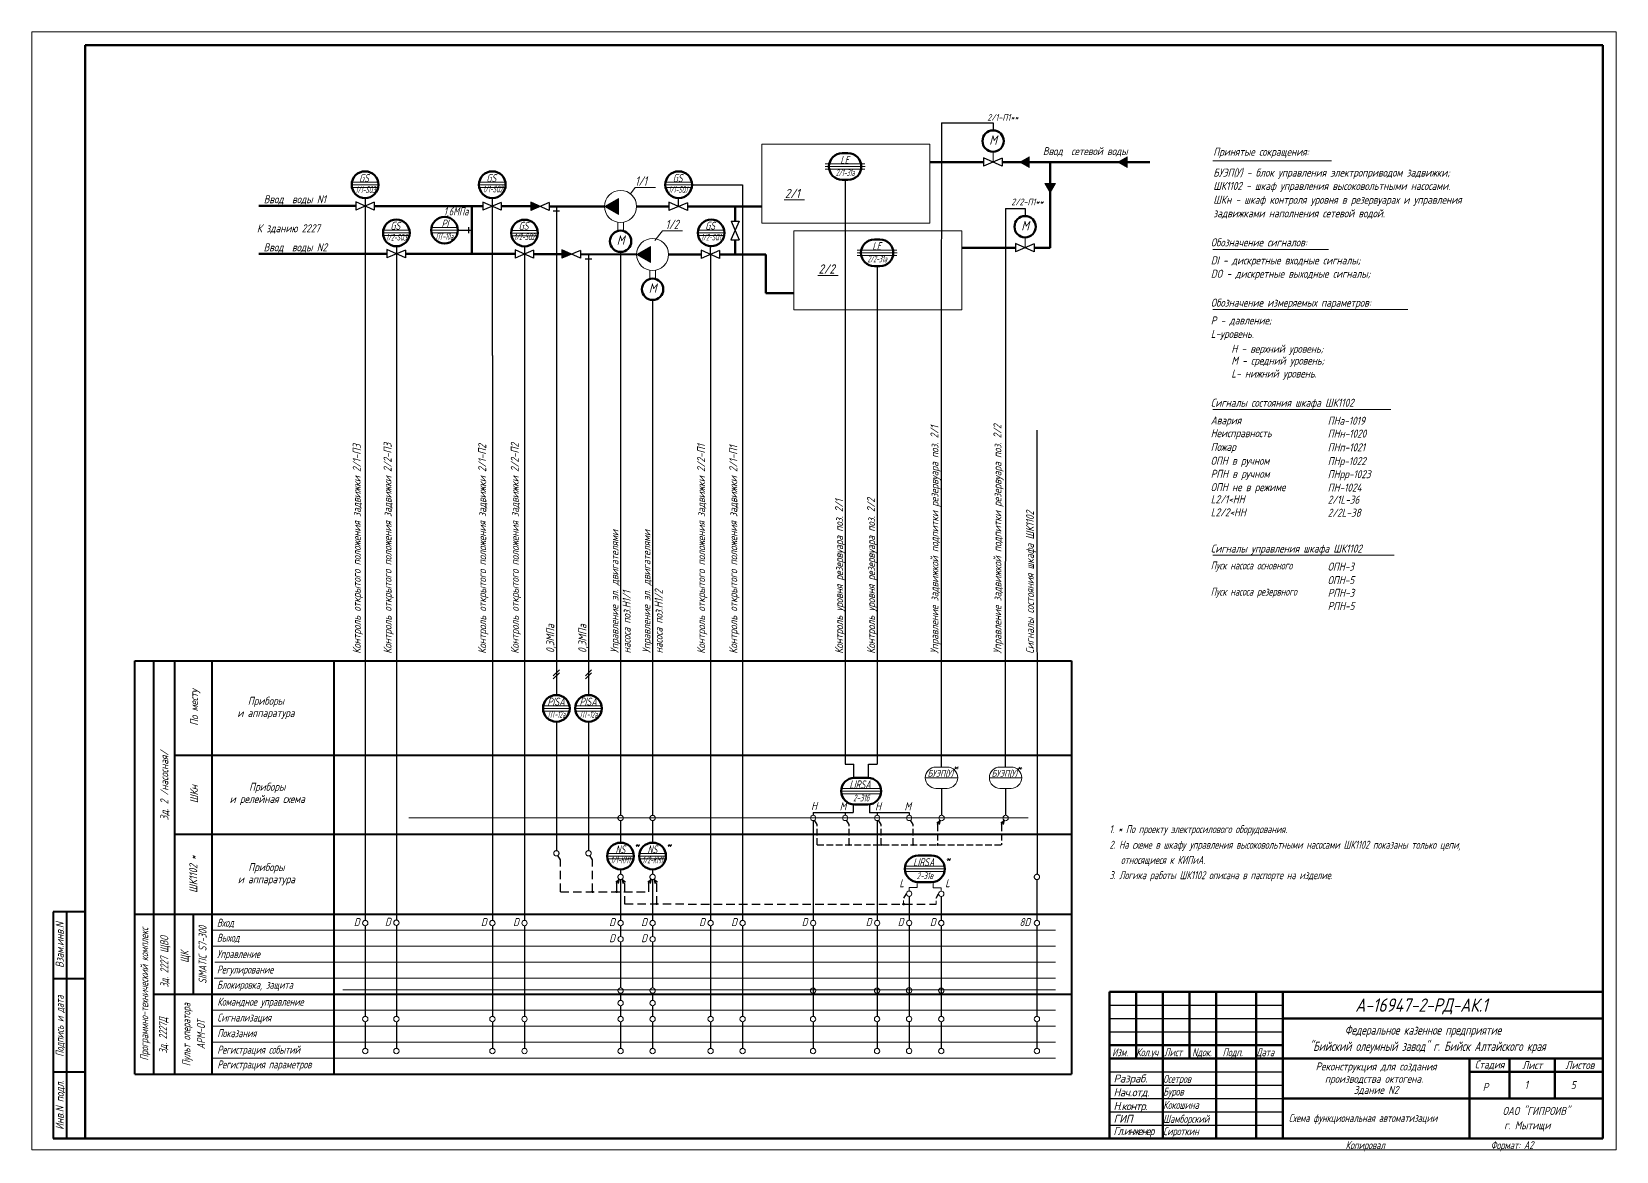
# Model space of a CAD drawing. Header units: millimetres. Extents: x 152217 to 562659, y 54507 to 219294.
# Drawn here: x 556360 to 556954, y 218699 to 219119 of the extents above; entities that cross this region are included whole.
import ezdxf
from ezdxf.enums import TextEntityAlignment as Align

# ---------------------------------------------------------------- set-up
doc = ezdxf.new("R2010")
doc.units = ezdxf.units.MM
doc.linetypes.add('gost5', pattern=[7, 5, -2, 0])
doc.linetypes.add('невидимая', pattern=[9.525, 6.35, -3.175])
doc.layers.get('0').update_dxf_attribs({"lineweight": 18})
doc.layers.get('Defpoints').update_dxf_attribs({"color": 139, "lineweight": 18})
for name, color, linetype, lineweight in [('TEXT', 7, 'Continuous', 25), ('Арматура', 1, 'Continuous', 25), ('Выноска', 137, 'Continuous', 20), ('Датчики', 31, 'Continuous', 50), ('Невидимая', 7, 'gost5', 25), ('Рамка толстая', 7, 'Continuous', 60), ('Связи', 95, 'Continuous', 25), ('Текст_КИП', 2, 'Continuous', 25), ('Толст.рамка', 7, 'Continuous', 60), ('Тонк.рамка', 10, 'Continuous', 20), ('тонкий', 5, 'Continuous', 25), ('Трубопроводы', 7, 'Continuous', 60), ('Щиты_пульты', 5, 'Continuous', 40)]:
    doc.layers.add(name, color=color, linetype=linetype, lineweight=lineweight)
doc.layers.add('текст', color=1, linetype='Continuous')
doc.layers.add('Текст.', color=51, linetype='Continuous')
doc.styles.get("Standard").update_dxf_attribs({"font": 'simplex.shx', "width": 0.6, "oblique": 15})

# ---------------------------------------------------------------- blocks, each defined once
blk = doc.blocks.new('A$C428F2FC1')
at = {"layer": 'Defpoints', "ltscale": 0.2}
for p, q in [((-5, -4), (5, -4)), ((-5, -5), (5, -5)), ((-5, -6), (5, -6))]:
    blk.add_line(p, q, dxfattribs=at)
at = {"layer": 'Датчики', "color": 4}
blk.add_circle((0, -5), 5, dxfattribs=at)
blk = doc.blocks.new('В1')
for p, q in [((6.96, -1.54), (0, 1.54)), ((0, 1.54), (0, -1.54)), ((6.96, 1.4), (0, -1.54)), ((6.96, 1.4), (6.96, -1.54))]:
    blk.add_line(p, q)
blk = doc.blocks.new('жидкость')
blk.add_hatch(color=256).paths.add_polyline_path([(444.92, 512.15), (448.92, 512.15), (446.92, 515.61)])
blk.add_lwpolyline([(444.92, 512.15), (448.92, 512.15), (446.92, 515.61)], close=True)
blk = doc.blocks.new('A$C7C577D92')
at = {"layer": 'Defpoints', "ltscale": 0.2}
for p, q in [((0, 6), (14.9, 6)), ((0, 5), (15, 5)), ((0, 4), (14.9, 4))]:
    blk.add_line(p, q, dxfattribs=at)
at = {"layer": 'Датчики', "color": 4}
for p, q in [((6.44, 10), (8.56, 10)), ((6.44, 0), (8.56, 0))]:
    blk.add_line(p, q, dxfattribs=at)
for centre, start, end in [((6.44, 5), 90, 270), ((8.56, 5), 270, 90)]:
    blk.add_arc(centre, 5, start, end, dxfattribs=at)
blk = doc.blocks.new('A$C47DB4C6F')
at = {"layer": 'Defpoints', "ltscale": 0.2}
for p, q in [((-7.5, -4), (7.4, -4)), ((-7.5, -5), (7.5, -5)), ((-7.5, -6), (7.4, -6))]:
    blk.add_line(p, q, dxfattribs=at)
at = {"layer": 'Датчики', "color": 4}
for p, q in [((-2.5, 0), (2.5, 0)), ((-2.5, -10), (2.5, -10))]:
    blk.add_line(p, q, dxfattribs=at)
for centre, start, end in [((-2.5, -5), 90, 270), ((2.5, -5), 270, 90)]:
    blk.add_arc(centre, 5, start, end, dxfattribs=at)

msp = doc.modelspace()

# ---------------------------------------------------------------- hatches: boundary and pattern name
for points in [[(556580.0351, 219056.7071), (556574.839, 219053.7071), (556580.0351, 219050.7071)], [(556592.0351, 219038.7035), (556586.839, 219035.7035), (556592.0351, 219032.7035)]]:
    msp.add_hatch(color=256).paths.add_polyline_path(points)
h = msp.add_hatch(color=256)
h.dxf.hatch_style = 1
h.paths.add_polyline_path([(556547.1369, 219055.3076), (556547.1369, 219052.2315), (556550.6932, 219053.7354)])
h = msp.add_hatch(color=256)
h.dxf.hatch_style = 1
h.paths.add_polyline_path([(556558.8526, 219037.3629), (556558.8526, 219034.2868), (556562.409, 219035.7906)])
h = msp.add_hatch(color=256)
h.dxf.hatch_style = 1
h.paths.add_polyline_path([(556666.7899, 218814.3254, 1), (556666.2887, 218814.3254, 1)])
h = msp.add_hatch(color=256)
h.dxf.hatch_style = 1
h.paths.add_polyline_path([(556678.7899, 218814.326, 1), (556678.2888, 218814.326, 1)])
h = msp.add_hatch(color=256)
h.dxf.hatch_style = 1
h.paths.add_polyline_path([(556690.7889, 218814.326, 1), (556690.2878, 218814.326, 1)])
h = msp.add_hatch(color=256)
h.dxf.hatch_style = 1
h.paths.add_polyline_path([(556699.8883, 218814.329, 1), (556699.3872, 218814.329, 1)])
at = {"layer": 'Невидимая', "linetype": 'невидимая'}
h = msp.add_hatch(color=256, dxfattribs=at)
h.dxf.hatch_style = 1
h.paths.add_polyline_path([(556570.5854, 218796.6699, 1), (556570.0842, 218796.6699, 1)])
h = msp.add_hatch(color=256, dxfattribs=at)
h.dxf.hatch_style = 1
h.paths.add_polyline_path([(556579.5799, 218796.6699, 1), (556579.0788, 218796.6699, 1)])
h = msp.add_hatch(color=256, dxfattribs=at)
h.dxf.hatch_style = 1
h.paths.add_polyline_path([(556594.595, 218792.1438, 1), (556594.0939, 218792.1438, 1)])
h = msp.add_hatch(color=256, dxfattribs=at)
h.dxf.hatch_style = 1
h.paths.add_polyline_path([(556687.1787, 218792.0946, 1), (556686.6775, 218792.0946, 1)])

# ---------------------------------------------------------------- linework, layer by layer
for p, q in [((556720.4844, 219070.3037), (556720.4844, 219074.2012)), ((556802.8971, 219070.7574), (556847.2964, 219070.7574)), ((556580.0351, 219056.7071), (556574.839, 219053.7071)), ((556580.0351, 219050.7071), (556580.0351, 219056.7071)), ((556586.3272, 219060.7781), (556584.5178, 219058.4469)), ((556586.3272, 219060.7781), (556593.8721, 219060.7781)), ((556642.2057, 219056.1343), (556649.7507, 219056.1343)), ((556574.839, 219053.7071), (556580.0351, 219050.7071)), ((556579.791, 219047.7993), (556579.791, 219044.5055)), ((556581.8869, 219047.7993), (556581.8869, 219044.5055)), ((556596.5045, 219044.5301), (556593.7115, 219040.9314)), ((556596.5045, 219044.5301), (556604.0495, 219044.5301)), ((556592.0351, 219038.7035), (556586.839, 219035.7035)), ((556592.0351, 219032.7035), (556592.0351, 219038.7035)), ((556732.4844, 219038.1887), (556732.4844, 219042.0863)), ((556802.8971, 219037.5459), (556846.1739, 219037.5459)), ((556586.839, 219035.7035), (556592.0351, 219032.7035)), ((556591.791, 219029.7957), (556591.791, 219026.5019)), ((556593.8869, 219029.7957), (556593.8869, 219026.5019)), ((556654.8135, 219027.8178), (556662.3585, 219027.8178)), ((556802.8971, 219015.0875), (556875.904, 219015.0875)), ((556802.8971, 218977.5654), (556869.5821, 218977.5654)), ((556802.8971, 218922.8755), (556870.7663, 218922.8755)), ((556555.6069, 218877.6391), (556557.9161, 218879.9483)), ((556555.6069, 218876.5095), (556557.9161, 218878.8187)), ((556567.6557, 218877.6391), (556569.9649, 218879.9483)), ((556567.6557, 218876.5095), (556569.9649, 218878.8187)), ((556698.9377, 218843.4687), (556703.33, 218843.4674)), ((556722.9377, 218843.4687), (556727.33, 218843.4674)), ((556695.0734, 218839.4758), (556707.1899, 218839.4758)), ((556695.0821, 218839.4739), (556707.1986, 218839.4739)), ((556719.0734, 218839.4758), (556731.1899, 218839.4758)), ((556719.0821, 218839.4739), (556731.1986, 218839.4739)), ((556664.9474, 218834.4745), (556677.0639, 218834.4745)), ((556664.9561, 218834.4726), (556677.0726, 218834.4726)), ((556699.0585, 218835.481), (556703.2358, 218835.4793)), ((556723.0585, 218835.481), (556727.2358, 218835.4793)), ((556501.4732, 218824.4042), (556733.606, 218824.4042)), ((556694.9051, 218810.3275), (556697.3413, 218810.3275)), ((556688.8382, 218805.3262), (556700.9547, 218805.3262)), ((556688.847, 218805.3243), (556700.9635, 218805.3243)), ((556692.0179, 218800.3275), (556692.0179, 218798.3043)), ((556698.0546, 218800.3699), (556698.0675, 218798.2485)), ((556692.0179, 218798.3045), (556689.0179, 218798.3045)), ((556689.0179, 218798.3043), (556689.0179, 218796.9964)), ((556698.0675, 218798.2486), (556701.0675, 218798.2486)), ((556701.0675, 218798.2485), (556701.0675, 218796.9406)), ((556686.9327, 218793.4546), (556686.9323, 218792.0996)), ((556699.0952, 218792.0937), (556699.0952, 218793.2793)), ((556476.7647, 218759.918), (556743.869, 218759.918))]:
    msp.add_line(p, q)
at = {"color": 7, "lineweight": 40}
for p, q in [((556368.0856, 218789.2188), (556368.0856, 218704.2188)), ((556380.0856, 218789.2188), (556368.0856, 218789.2188)), ((556373.0856, 218789.2188), (556373.0856, 218704.2188)), ((556368.0856, 218764.2188), (556380.0856, 218764.2188)), ((556368.0856, 218729.2188), (556380.0856, 218729.2188)), ((556368.0856, 218704.2188), (556380.0856, 218704.2188))]:
    msp.add_line(p, q, dxfattribs=at)
at = {"color": 7}
for p, q in [((556764.0856, 218739.2223), (556829.0856, 218739.2223)), ((556764.0856, 218734.2223), (556829.0856, 218734.2223))]:
    msp.add_line(p, q, dxfattribs=at)
for points in [[(556633.7523, 219077.0185), (556696.8059, 219077.0185), (556696.8059, 219047.462), (556633.7523, 219047.462)], [(556645.7523, 219044.4917), (556708.8059, 219044.4917), (556708.8059, 219014.9352), (556645.7523, 219014.9352)]]:
    msp.add_lwpolyline(points, close=True)
at = {"lineweight": 18}
for centre in [(556580.839, 219053.7071), (556592.839, 219035.7035)]:
    msp.add_circle(centre, 6, dxfattribs=at)
at = {"linetype": 'невидимая'}
for centre in [(556580.8387, 218824.3959), (556592.8387, 218824.3959), (556556.7615, 218811.1537), (556568.8103, 218811.1537), (556580.8387, 218802.2835), (556592.8387, 218802.2835), (556736.9037, 218802.2834)]:
    msp.add_circle(centre, 1, dxfattribs=at)
for centre, radius in [((556653.0149, 218824.3959), 1), ((556665.0139, 218824.3959), 1), ((556677.0139, 218824.3959), 1), ((556689.0129, 218824.3959), 1), ((556701.1471, 218824.3851), 1), ((556725.1471, 218824.3851), 1), ((556666.5393, 218814.3254), 0.2506), ((556678.5394, 218814.326), 0.2506), ((556690.5384, 218814.326), 0.2506), ((556699.6377, 218814.329), 0.2506), ((556689.0204, 218795.9964), 1), ((556701.0675, 218795.9406), 1), ((556485.122, 218784.9912), 1), ((556496.7843, 218785.1024), 1), ((556532.7615, 218784.9913), 1), ((556544.8276, 218784.9913), 1), ((556580.8387, 218784.9915), 1), ((556592.8387, 218784.9915), 1), ((556614.5638, 218784.9913), 1), ((556626.5638, 218784.9913), 1), ((556653.0149, 218784.9913), 1), ((556677.0139, 218784.9913), 1), ((556689.0204, 218785.0467), 1), ((556701.0675, 218784.9909), 1), ((556736.9069, 218784.9912), 1), ((556580.8387, 218778.9521), 1), ((556592.8387, 218778.9521), 1), ((556580.8387, 218759.6665), 1), ((556592.8387, 218759.6665), 1), ((556652.9861, 218759.6663), 1), ((556676.9851, 218759.6663), 1), ((556688.9916, 218759.7217), 1), ((556701.0387, 218759.6659), 1), ((556580.8387, 218754.9913), 1), ((556592.8387, 218754.9913), 1), ((556485.1264, 218749.0139), 1), ((556496.7869, 218749.0139), 1), ((556532.7748, 218749.0139), 1), ((556544.8276, 218749.0139), 1), ((556580.8387, 218748.9913), 1), ((556592.8387, 218748.9913), 1), ((556614.5638, 218749.0139), 1), ((556626.5638, 218749.0139), 1), ((556652.9861, 218748.9913), 1), ((556676.9851, 218748.9913), 1), ((556688.9916, 218749.0467), 1), ((556701.0387, 218748.9909), 1), ((556736.9151, 218749.0139), 1), ((556485.1264, 218737.0139), 1), ((556496.7869, 218737.0139), 1), ((556532.7748, 218737.0139), 1), ((556544.8276, 218737.0139), 1), ((556580.8387, 218736.9913), 1), ((556592.8387, 218736.9913), 1), ((556614.5638, 218737.0139), 1), ((556626.5638, 218737.0139), 1), ((556652.9861, 218736.9913), 1), ((556676.9851, 218736.9913), 1), ((556688.9916, 218737.0467), 1), ((556701.0387, 218736.9909), 1), ((556736.9151, 218737.0139), 1)]:
    msp.add_circle(centre, radius)
for centre, start, end in [((556699.0602, 218839.4758), 90, 270), ((556703.2297, 218839.4739), 270, 90), ((556723.0602, 218839.4758), 90, 270), ((556727.2297, 218839.4739), 270, 90)]:
    msp.add_arc(centre, 3.9948, start, end)
at = {"layer": 'Выноска'}
for p, q in [((556427.7584, 218782.3116), (556743.869, 218782.3116)), ((556427.7583, 218776.3116), (556743.869, 218776.3116)), ((556428.7443, 218770.3116), (556743.869, 218770.3116)), ((556428.53, 218764.3116), (556743.869, 218764.3116)), ((556427.7581, 218752.3116), (556743.869, 218752.3116)), ((556427.7581, 218746.3116), (556743.869, 218746.3116)), ((556427.758, 218740.3116), (556743.869, 218740.3116)), ((556427.758, 218734.3116), (556743.869, 218734.3116))]:
    msp.add_line(p, q, dxfattribs=at)
at = {"layer": 'Датчики'}
for centre in [(556720.4844, 219078.2012), (556732.4844, 219046.0863), (556580.839, 219040.6452), (556592.839, 219022.6416)]:
    msp.add_circle(centre, 4, dxfattribs=at)
at = {"layer": 'Невидимая', "ltscale": 0.5}
for p, q in [((556654.5404, 218821.9132), (556653.5673, 218823.5223)), ((556654.5408, 218814.3254), (556654.5404, 218821.9132)), ((556666.5394, 218821.9132), (556665.5663, 218823.5223)), ((556666.5393, 218814.3254), (556666.5394, 218821.9132)), ((556678.5395, 218821.9139), (556677.5664, 218823.5229)), ((556678.5394, 218814.326), (556678.5395, 218821.9139)), ((556690.5385, 218821.9139), (556689.5654, 218823.5229)), ((556690.5381, 218814.3273), (556690.5385, 218821.9139)), ((556700.6108, 218823.5611), (556699.3269, 218822.5042)), ((556699.6377, 218821.952), (556700.6108, 218823.5611)), ((556699.6377, 218821.952), (556699.6377, 218814.329)), ((556700.6108, 218823.5611), (556700.2711, 218821.9332)), ((556724.6108, 218823.5611), (556723.3269, 218822.5042)), ((556723.6377, 218821.952), (556724.6108, 218823.5611)), ((556723.6377, 218821.952), (556723.6379, 218814.329)), ((556724.6108, 218823.5611), (556724.2711, 218821.9332)), ((556654.5403, 218814.3254), (556723.6379, 218814.329))]:
    msp.add_line(p, q, dxfattribs=at)
at = {"layer": 'Невидимая', "linetype": 'невидимая', "ltscale": 0.5}
for p, q in [((556558.2871, 218808.6835), (556557.314, 218810.2926)), ((556558.2871, 218796.6699), (556558.2871, 218808.6835)), ((556570.3348, 218808.6835), (556569.3617, 218810.2926)), ((556570.3348, 218796.6699), (556570.3348, 218808.6835)), ((556580.3024, 218801.4318), (556579.0186, 218800.3749)), ((556579.3293, 218799.8227), (556580.3024, 218801.4318)), ((556580.3024, 218801.4318), (556579.9627, 218799.804)), ((556582.3481, 218799.8227), (556581.375, 218801.4318)), ((556581.375, 218801.4318), (556582.6589, 218800.3749)), ((556581.375, 218801.4318), (556581.7147, 218799.804)), ((556592.3024, 218801.4318), (556591.0186, 218800.3749)), ((556591.3293, 218799.8227), (556592.3024, 218801.4318)), ((556592.3024, 218801.4318), (556591.9627, 218799.804)), ((556594.3481, 218799.8227), (556593.375, 218801.4318)), ((556593.375, 218801.4318), (556594.6589, 218800.3749)), ((556593.375, 218801.4318), (556593.7147, 218799.804)), ((556558.2871, 218796.6699), (556591.3293, 218796.6699)), ((556579.3293, 218799.8227), (556579.3293, 218796.5681)), ((556582.3481, 218799.8227), (556582.3546, 218792.1495)), ((556591.3293, 218799.8227), (556591.3293, 218796.6699)), ((556594.3481, 218799.8227), (556594.3444, 218792.1438)), ((556687.0473, 218794.3873), (556688.0204, 218795.9964)), ((556699.0944, 218794.3315), (556700.0675, 218795.9406)), ((556582.3546, 218792.1495), (556699.0952, 218792.0937))]:
    msp.add_line(p, q, dxfattribs=at)
at = {"layer": 'Невидимая', "linetype": 'невидимая'}
for centre in [(556570.3348, 218796.6699), (556579.3293, 218796.6699), (556594.3444, 218792.1438), (556686.9281, 218792.0946)]:
    msp.add_circle(centre, 0.2506, dxfattribs=at)
at = {"layer": 'Рамка толстая', "color": 7}
for p, q in [((556380.0856, 218759.2188), (556380.0856, 218704.2188)), ((556380.0856, 218759.2188), (556380.0856, 218704.2188)), ((556949.0856, 218759.2223), (556764.0856, 218759.2223)), ((556764.0856, 218759.2223), (556764.0856, 218704.2223)), ((556949.0856, 218759.2223), (556764.0856, 218759.2223)), ((556764.0856, 218759.2223), (556764.0856, 218704.2223)), ((556774.0856, 218759.2223), (556774.0856, 218734.2223)), ((556784.0856, 218759.2223), (556784.0856, 218704.2223)), ((556794.0856, 218759.2223), (556794.0856, 218734.2223)), ((556804.0856, 218759.2223), (556804.0856, 218704.2223)), ((556819.0856, 218759.2223), (556819.0856, 218704.2223)), ((556829.0856, 218759.2223), (556829.0856, 218704.2223)), ((556829.0856, 218749.2223), (556949.0856, 218749.2223)), ((556764.0856, 218739.2223), (556829.0856, 218739.2223)), ((556764.0856, 218734.2223), (556949.0856, 218734.2223)), ((556899.0856, 218734.2223), (556899.0856, 218704.2223)), ((556899.0856, 218729.2223), (556949.0856, 218729.2223)), ((556914.0856, 218734.2223), (556914.0856, 218719.2223)), ((556931.0856, 218734.2223), (556931.0856, 218719.2223)), ((556829.0856, 218719.2223), (556949.0856, 218719.2223)), ((556829.0856, 218719.2223), (556949.0856, 218719.2223))]:
    msp.add_line(p, q, dxfattribs=at)
at = {"layer": 'Связи'}
for p, q in [((556701.077, 219085.0532), (556701.0522, 218997.7821)), ((556701.077, 219085.0532), (556720.4844, 219085.0532)), ((556720.4844, 219085.0532), (556720.4844, 219082.2012)), ((556607.6061, 219061.8392), (556626.5632, 219061.8392)), ((556626.5632, 219061.8392), (556626.5634, 218997.782)), ((556665.0142, 219063.6359), (556665.0144, 218997.782)), ((556485.1215, 219056.8398), (556485.1216, 218997.782)), ((556532.7564, 219056.8395), (556532.7571, 218997.782)), ((556602.4047, 219056.8392), (556602.4056, 219053.6402)), ((556555.5471, 219052.0741), (556557.9698, 219052.0741)), ((556556.7619, 219053.8095), (556556.7619, 218997.782)), ((556725.077, 219052.9383), (556725.0614, 218997.7821)), ((556725.077, 219052.9383), (556732.4844, 219052.9383)), ((556732.4844, 219052.9383), (556732.4844, 219050.0863)), ((556519.841, 219044.797), (556525.1222, 219044.797)), ((556523.7741, 219045.8654), (556523.7741, 219043.7285)), ((556496.7838, 219038.7585), (556496.7838, 218997.782)), ((556544.839, 219038.6681), (556544.839, 218997.782)), ((556614.5706, 219035.7362), (556614.5706, 219038.769)), ((556567.5958, 219034.0705), (556570.0186, 219034.0705)), ((556568.8107, 219035.806), (556568.8107, 218997.782)), ((556580.839, 219036.6452), (556580.839, 218997.782)), ((556614.5632, 219035.7331), (556614.5632, 218997.782)), ((556677.0142, 219031.2988), (556677.0142, 218997.782)), ((556592.839, 219018.6416), (556592.839, 218997.782)), ((556485.1216, 218997.782), (556485.122, 218785.9912)), ((556496.7838, 218997.782), (556496.7843, 218786.1024)), ((556532.759, 218997.782), (556532.7615, 218786.1503)), ((556544.8386, 218997.782), (556544.8386, 218785.9912)), ((556556.7615, 218997.782), (556556.7615, 218870.5034)), ((556568.8103, 218997.782), (556568.8103, 218870.5034)), ((556580.8387, 218997.782), (556580.8387, 218867.4083)), ((556592.8387, 218997.782), (556592.8387, 218867.4083)), ((556614.5633, 218997.782), (556614.5638, 218786.1024)), ((556626.5634, 218997.782), (556626.5638, 218786.1024)), ((556665.0145, 218997.782), (556665.0148, 218844.565)), ((556677.0138, 218997.782), (556677.0138, 218844.5657)), ((556701.0522, 218997.782), (556701.0084, 218843.4681)), ((556725.0614, 218997.782), (556725.0175, 218843.4681)), ((556736.9037, 218969.8551), (556736.9817, 218803.2834)), ((556556.7615, 218860.5034), (556556.7615, 218812.1537)), ((556568.8103, 218860.5034), (556568.8103, 218812.1537)), ((556580.8387, 218863.391), (556580.8387, 218825.3959)), ((556592.8387, 218863.391), (556592.8387, 218825.3959)), ((556665.0148, 218844.5657), (556668.2998, 218844.5653)), ((556668.2997, 218839.4758), (556668.2998, 218844.5657)), ((556673.7782, 218839.4758), (556673.7783, 218844.5657)), ((556673.7783, 218844.5661), (556677.0138, 218844.5661)), ((556701.1466, 218835.4802), (556701.1471, 218825.3851)), ((556725.1467, 218835.4802), (556725.1471, 218825.3851)), ((556653.0148, 218826.3859), (556668.0014, 218826.3859)), ((556653.0149, 218826.3859), (556653.0149, 218825.3959)), ((556665.0138, 218826.3859), (556665.0139, 218825.3959)), ((556668.0013, 218829.4758), (556668.0014, 218826.3859)), ((556674.1362, 218829.5146), (556674.1363, 218826.3842)), ((556674.1363, 218826.3859), (556689.0129, 218826.3859)), ((556677.0139, 218826.3859), (556677.0139, 218825.3959)), ((556689.0129, 218826.3859), (556689.0129, 218825.3959)), ((556580.8387, 218823.3959), (556580.8387, 218815.1209)), ((556592.8387, 218823.3959), (556592.8387, 218815.1209)), ((556653.0149, 218823.3959), (556653.0149, 218785.9913)), ((556677.0186, 218823.3959), (556677.0139, 218785.9913)), ((556580.8387, 218805.1209), (556580.8387, 218803.2835)), ((556580.8387, 218801.2835), (556580.8387, 218785.9915)), ((556592.8387, 218805.1209), (556592.8387, 218803.2835)), ((556592.8387, 218801.2835), (556592.8387, 218785.9915)), ((556736.9091, 218801.2597), (556736.907, 218785.9912)), ((556689.021, 218794.989), (556689.0204, 218786.0467)), ((556701.0675, 218794.9406), (556701.0675, 218785.9909)), ((556485.1264, 218783.9913), (556485.1264, 218750.0139)), ((556496.7869, 218783.9913), (556496.7869, 218750.0139)), ((556532.7748, 218783.9913), (556532.7748, 218750.0139)), ((556544.8276, 218783.9913), (556544.8276, 218750.0139)), ((556580.8387, 218783.9915), (556580.8387, 218779.9521)), ((556592.8387, 218783.9915), (556592.8387, 218779.9521)), ((556614.5638, 218783.9913), (556614.5638, 218750.0139)), ((556626.5638, 218783.9913), (556626.5638, 218750.0139)), ((556736.9151, 218783.9912), (556736.9151, 218750.0139)), ((556580.8387, 218777.9521), (556580.8387, 218760.6665)), ((556592.8387, 218777.9521), (556592.8387, 218760.6665)), ((556580.8387, 218758.6665), (556580.8387, 218755.9913)), ((556592.8387, 218758.6665), (556592.8387, 218755.9913)), ((556580.8387, 218753.9913), (556580.8387, 218749.9913)), ((556592.8387, 218753.9913), (556592.8387, 218749.9913)), ((556485.1264, 218748.0139), (556485.1264, 218738.0139)), ((556496.7869, 218748.0139), (556496.7869, 218738.0139)), ((556532.7748, 218748.0139), (556532.7748, 218738.0139)), ((556544.8276, 218748.0139), (556544.8276, 218738.0139)), ((556580.8387, 218747.9913), (556580.8387, 218737.9913)), ((556592.8387, 218747.9913), (556592.8387, 218737.9913)), ((556614.5638, 218748.0139), (556614.5638, 218738.0139)), ((556626.5638, 218748.0139), (556626.5638, 218738.0139)), ((556736.9151, 218748.0139), (556736.9151, 218738.0139))]:
    msp.add_line(p, q, dxfattribs=at)
at = {"layer": 'Связи', "ltscale": 0.2}
for p, q in [((556580.8387, 218867.4083), (556580.8387, 218863.391)), ((556592.8387, 218867.4083), (556592.8387, 218863.391)), ((556652.9861, 218783.9917), (556652.9861, 218749.9913)), ((556676.9851, 218783.9917), (556676.9851, 218749.9913)), ((556688.9916, 218784.0471), (556688.9916, 218750.0467)), ((556701.0387, 218783.9913), (556701.0387, 218749.9909)), ((556652.9861, 218747.9913), (556652.9861, 218737.9913)), ((556676.9851, 218747.9913), (556676.9851, 218737.9913)), ((556688.9916, 218748.0467), (556688.9916, 218738.0467)), ((556701.0387, 218747.9909), (556701.0387, 218737.9909))]:
    msp.add_line(p, q, dxfattribs=at)
at = {"layer": 'Толст.рамка', "ltscale": 5}
for p, q in [((556380.0856, 218704.2188), (556380.0856, 219114.2223)), ((556380.0856, 219114.2223), (556949.0856, 219114.2223)), ((556949.0856, 219114.2223), (556949.0856, 218704.2223)), ((556949.0856, 218704.2223), (556368.0856, 218704.2223))]:
    msp.add_line(p, q, dxfattribs=at)
at = {"layer": 'Тонк.рамка', "ltscale": 5}
for p, q in [((556954.0856, 219119.2223), (556360.0856, 219119.2223)), ((556360.0856, 219119.2223), (556360.0856, 218699.9769)), ((556954.0856, 218699.9769), (556954.0856, 219119.2223)), ((556360.0856, 218699.9769), (556954.0856, 218699.9769))]:
    msp.add_line(p, q, dxfattribs=at)
at = {"layer": 'тонкий', "color": 7}
for p, q in [((556764.0856, 218754.2223), (556829.0856, 218754.2223)), ((556764.0856, 218749.2223), (556829.0856, 218749.2223)), ((556764.0856, 218744.2223), (556829.0856, 218744.2223)), ((556764.0856, 218729.2223), (556829.0856, 218729.2223)), ((556764.0856, 218729.2223), (556829.0856, 218729.2223)), ((556764.0856, 218724.2223), (556829.0856, 218724.2223)), ((556764.0856, 218724.2223), (556829.0856, 218724.2223)), ((556764.0856, 218719.2223), (556829.0856, 218719.2223)), ((556764.0856, 218719.2223), (556829.0856, 218719.2223)), ((556764.0856, 218714.2223), (556829.0856, 218714.2223)), ((556764.0856, 218714.2223), (556829.0856, 218714.2223)), ((556764.0856, 218709.2223), (556829.0856, 218709.2223)), ((556764.0856, 218709.2223), (556829.0856, 218709.2223))]:
    msp.add_line(p, q, dxfattribs=at)
at = {"layer": 'Трубопроводы', "color": 3}
for p, q in [((556696.8059, 219070.271), (556716.928, 219070.271)), ((556723.8861, 219070.271), (556779.2466, 219070.271)), ((556741.8861, 219070.271), (556741.8861, 219038.156)), ((556445.1999, 219053.9586), (556481.5308, 219053.9586)), ((556529.1357, 219053.8176), (556488.4888, 219053.7987)), ((556525.1222, 219035.7952), (556525.1222, 219053.7987)), ((556547.1369, 219053.7696), (556536.0937, 219053.7507)), ((556574.8858, 219053.6882), (556554.0949, 219053.6882)), ((556598.9266, 219053.7071), (556586.839, 219053.7071)), ((556605.8846, 219053.6402), (556633.7523, 219053.7071)), ((556623.7886, 219048.14), (556623.7886, 219053.7071)), ((556623.7886, 219035.7035), (556623.7886, 219041.182)), ((556728.928, 219038.156), (556708.8059, 219038.156)), ((556735.8861, 219038.156), (556741.8861, 219038.156)), ((556445.1999, 219035.955), (556493.2466, 219035.955)), ((556541.2826, 219035.8882), (556500.2046, 219035.8882)), ((556558.8526, 219035.8248), (556548.2407, 219035.8213)), ((556586.9266, 219035.7143), (556565.8107, 219035.7579)), ((556611.0142, 219035.7035), (556598.839, 219035.7035)), ((556617.9723, 219035.7035), (556635.2609, 219035.7035)), ((556635.2609, 219035.7035), (556635.2609, 219021.1802)), ((556635.2609, 219021.1802), (556645.7523, 219021.1802))]:
    msp.add_line(p, q, dxfattribs=at)
at = {"layer": 'Щиты_пульты', "color": 5}
for p, q in [((556398.8083, 218728.3113), (556398.8095, 218883.3118)), ((556398.8095, 218883.3118), (556749.8445, 218883.3193)), ((556405.8082, 218728.3113), (556405.8095, 218883.3118)), ((556413.756, 218728.3113), (556413.7572, 218883.3118)), ((556427.7579, 218728.3113), (556427.7592, 218883.3118)), ((556473.3105, 218883.3118), (556473.3105, 218728.3113)), ((556749.8445, 218883.3118), (556749.8445, 218728.3113)), ((556413.7569, 218848.0019), (556749.8445, 218847.9993)), ((556413.7567, 218818.3118), (556749.8445, 218818.3118)), ((556398.8087, 218788.3147), (556749.8445, 218788.3121)), ((556420.7544, 218758.3113), (556420.7545, 218788.3114)), ((556405.8085, 218758.3146), (556749.8445, 218758.3119)), ((556398.8083, 218728.3142), (556749.8445, 218728.3115))]:
    msp.add_line(p, q, dxfattribs=at)

# ---------------------------------------------------------------- block references
for name, p in [('A$C7C577D92', (556657.5142, 219063.6367)), ('A$C428F2FC1', (556485.0467, 219066.8392)), ('A$C428F2FC1', (556532.7556, 219066.8395)), ('A$C428F2FC1', (556602.6061, 219066.8392)), ('A$C428F2FC1', (556496.7838, 219048.7585)), ('A$C428F2FC1', (556544.8491, 219048.7299)), ('A$C428F2FC1', (556614.807, 219048.7678)), ('A$C7C577D92', (556669.5142, 219031.2988)), ('A$C428F2FC1', (556556.7615, 218870.5034)), ('A$C428F2FC1', (556568.8103, 218870.5034)), ('A$C47DB4C6F', (556671.0142, 218839.4758)), ('A$C428F2FC1', (556580.8387, 218815.1209)), ('A$C428F2FC1', (556592.8387, 218815.1209)), ('A$C47DB4C6F', (556694.9051, 218810.3275))]:
    msp.add_blockref(name, p)
for p, rotation in [((557246.1267, 218623.3505), 90), ((557282.8418, 218623.3505), 90), ((557188.8065, 219574.4565), 180)]:
    msp.add_blockref('жидкость', p, dxfattribs=dict(rotation=rotation))
at = {"xscale": -1}
msp.add_blockref('A$C428F2FC1', (556514.841, 219049.797), dxfattribs=at)
at = {"layer": 'Арматура'}
for p in [(556716.928, 219070.3378), (556481.5308, 219053.8845), (556529.1357, 219053.8176), (556547.1369, 219053.7696), (556598.9266, 219053.7071), (556728.928, 219038.2229), (556493.2466, 219035.955), (556541.2826, 219035.8882), (556558.8526, 219035.8248), (556611.0142, 219035.7704)]:
    msp.add_blockref('В1', p, dxfattribs=at)
at = {"layer": 'Арматура', "rotation": 90}
msp.add_blockref('В1', (556623.7218, 219041.182), dxfattribs=at)

# ---------------------------------------------------------------- texts
at = {"color": 2, "oblique": 15}
for s, width, p in [('Взам.инв.N', 0.8, (556372.0856, 218776.7188)), ('Подпись и дата', 0.7, (556372.0856, 218746.363)), ('Инв.N подл.', 0.8, (556372.0856, 218716.7188))]:
    msp.add_text(s, height=3, rotation=90, dxfattribs=dict(at, width=width)).set_placement(p, align=Align.CENTER)
at = {"color": 3, "oblique": 15, "width": 0.7}
for s, p in [('Изм.', (556765.0888, 218735.0483)), ('Кол.уч', (556774.0888, 218735.0483)), ('Лист', (556784.5888, 218735.0483)), ('Nдок.', (556795.0888, 218735.0483)), ('Подп.', (556806.4977, 218735.0483)), ('Дата', (556819.0856, 218735.0483))]:
    msp.add_text(s, height=3, dxfattribs=at).set_placement(p)
at = {"color": 3, "oblique": 15, "width": 0.8}
for s, p in [('Стадия', (556906.5856, 218731.7223)), ('Лист', (556922.5856, 218731.7223)), ('Листов', (556940.4375, 218731.7568))]:
    msp.add_text(s, height=3, dxfattribs=at).set_placement(p, align=Align.MIDDLE)
at = {"color": 2, "oblique": 15, "width": 0.7}
for s, p in [('Копировал', (556859.9656, 218701.322)), ('Формат: А2', (556914.9656, 218701.322))]:
    msp.add_text(s, height=3, dxfattribs=at).set_placement(p, align=Align.MIDDLE)
at = {"layer": 'TEXT', "ltscale": 5, "oblique": 15, "width": 0.8}
for s, p in [('Принятые сокращения:', (556803.0097, 219072.7137)), ('Обозначение сигналов:', (556802.0934, 219038.7211)), ('Обозначение измеряемых параметров:', (556802.0934, 219016.1197)), ('Сигналы состояния шкафа ШК1102', (556802.0934, 218978.5976)), ('Сигналы управления шкафа ШК1102', (556802.0934, 218923.9077))]:
    msp.add_text(s, height=3, dxfattribs=at).set_placement(p)
at = {"layer": 'текст', "char_height": 3, "width": 19, "attachment_point": 4}
for s, insert in [('{\\W0.9;\\T0.95;Нач.отд.}', (556765.6126, 218721.2952)), ('{\\W0.95;\\T0.95;Разраб.}', (556765.6126, 218726.2952)), ('{\\W0.9;\\T0.9;Н.контр.}', (556765.6126, 218715.9643)), ('{\\W0.95;\\T0.95;ГИП}', (556765.6126, 218711.6027)), ('{\\W0.8;\\T0.85;Гл.инженер}', (556765.6126, 218706.6027))]:
    msp.add_mtext(s, dxfattribs=dict(at, insert=insert))
at = {"layer": 'Текст.', "oblique": 15, "width": 0.7}
msp.add_text('Схема функциональная автоматизации ', height=3, dxfattribs=at).set_placement((556831.3277, 218710.3889))
at = {"layer": 'Текст_КИП', "oblique": 15}
for s, height, width, p in [('2/1-П1**', 2.5, 0.7, (556718.2845, 219085.816)), ('Ввод  сетевой воды', 3, 0.8, (556739.1354, 219072.924)), ('1/1', 3.5, 0.7, (556586.2796, 219061.4451)), ('Ввод  воды N1', 3, 0.8, (556447.0655, 219054.8894)), ('2/1', 3.5, 0.8, (556642.4128, 219056.8014)), ('2/2-П1**', 2.5, 0.7, (556727.2966, 219054.1467)), ('К зданию 2227', 3, 0.8, (556444.512, 219044.0045)), ('1/2', 3.5, 0.7, (556597.691, 219045.1971)), ('Ввод  воды N2', 3, 0.8, (556447.028, 219036.8725)), ('2/2', 3.5, 0.8, (556655.0206, 219028.4848)), ('Авария', 3, 0.8, (556802.0587, 218971.9866)), ('ПНа-1019', 3, 0.8, (556845.9036, 218971.8367)), ('Неисправность', 3, 0.8, (556802.0587, 218967.17)), ('ПНн-1020', 3, 0.8, (556845.9036, 218967.0201)), ('Пожар', 3, 0.8, (556802.0587, 218962.0172)), ('ПНп-1021', 3, 0.8, (556845.9036, 218961.8673)), ('РПН в ручном', 3, 0.8, (556802.0587, 218951.946)), ('ОПН в ручном', 3, 0.8, (556802.0587, 218956.847)), ('ПНр-1022', 3, 0.8, (556845.9036, 218956.6971)), ('ПНрр-1023', 3, 0.8, (556845.9036, 218951.7962)), ('ОПН не в режиме', 3, 0.8, (556802.0587, 218946.9274)), ('ПН-1024', 3, 0.8, (556845.9036, 218946.7776)), ('L2/1<НН', 3, 0.8, (556802.0587, 218942.3897)), ('2/1L-36', 3, 0.8, (556845.9036, 218942.2398)), ('L2/2<НН', 3, 0.8, (556802.0587, 218937.4953)), ('2/2L-38', 3, 0.8, (556845.9036, 218937.3454)), ('Пуск насоса основного', 3, 0.7, (556802.0587, 218917.5841)), ('ОПН-3', 3, 0.8, (556845.9036, 218917.1453)), ('ОПН-5', 3, 0.8, (556845.9036, 218912.0813)), ('Пуск насоса резервного', 3, 0.7, (556802.0587, 218907.7627)), ('РПН-3', 3, 0.8, (556845.9036, 218907.3051)), ('РПН-5', 3, 0.8, (556845.9036, 218902.3562)), ('1. * По проекту электросилового оборудования.', 3, 0.7, (556764.0856, 218818.7077)), ('2. На схеме в шкафу управления высоковольтными насосами ШК1102 показаны только цепи,', 3, 0.7, (556764.0856, 218812.8535)), ('   относящиеся к КИПиА.', 3, 0.7, (556764.0856, 218807.1535)), ('3. Логика работы ШК1102 описана в паспорте на изделие.', 3, 0.7, (556764.0856, 218801.4494)), ('Вход', 3, 0.7, (556429.5167, 218783.6009)), ('D', 3, 0.8, (556480.8422, 218783.8579)), ('D', 3, 0.8, (556492.5045, 218783.9692)), ('D', 3, 0.8, (556528.4817, 218783.8581)), ('D', 3, 0.8, (556540.5478, 218783.8581)), ('D', 3, 0.8, (556576.559, 218783.8583)), ('D', 3, 0.8, (556588.559, 218783.8583)), ('D', 3, 0.8, (556610.284, 218783.8581)), ('D', 3, 0.8, (556622.284, 218783.8581)), ('D', 3, 0.8, (556648.7351, 218783.8581)), ('D', 3, 0.8, (556672.7342, 218783.8581)), ('D', 3, 0.8, (556684.7407, 218783.9135)), ('D', 3, 0.8, (556696.7877, 218783.8577)), ('8D', 3, 0.8, (556730.3586, 218783.858)), ('Выход', 3, 0.7, (556429.5167, 218777.9846)), ('D', 3, 0.8, (556576.559, 218777.8189)), ('D', 3, 0.8, (556588.559, 218777.8189)), ('Управление', 3, 0.7, (556429.5167, 218771.8949)), ('Регулирование', 3, 0.7, (556429.5167, 218766.0575)), ('Блокировка, защита', 3, 0.7, (556429.5167, 218760.348)), ('Командное управление', 3, 0.7, (556429.6735, 218753.9909)), ('Сигнализация', 3, 0.7, (556429.6735, 218748.0648)), ('Федеральное казенное предприятие', 3.5, 0.7, (556852.2833, 218743.1194)), ('Показания', 3, 0.7, (556429.6735, 218742.1899)), ('"Бийский олеумный завод" г. Бийск Алтайского края ', 3.5, 0.7, (556838.9989, 218737.0426)), ('Регистрация событий', 3, 0.7, (556429.6735, 218736.0207)), ('Регистрация параметров', 3, 0.7, (556429.6735, 218730.4913)), ('Буров', 3, 0.7, (556784.2149, 218720.3005)), ('Осетров', 3, 0.7, (556784.2149, 218725.0627)), ('Кокошина', 3, 0.7, (556784.2149, 218715.3005)), ('Шамборский', 3, 0.7, (556784.2149, 218710.0848)), ('ОАО "ГИПРОИВ"', 3, 0.8, (556911.4812, 218713.0342)), ('Сироткин', 3, 0.7, (556784.2149, 218705.4416)), ('г. Мытищи', 3, 0.8, (556912.0387, 218707.6764))]:
    msp.add_text(s, height=height, dxfattribs=dict(at, width=width)).set_placement(p)
for s, height, width, p in [('М', 3.5, 0.8, (556720.4844, 219076.8718)), ('2/1-31а', 2.5, 0.5, (556665.0142, 219065.1029)), ('LЕ', 3, 0.7, (556664.8132, 219069.6367)), ('1,6МПа', 3, 0.7, (556519.186, 219050.3314)), ('ПТ-10а', 2.5, 0.5, (556514.7905, 219041.2631)), ('PI', 3, 0.7, (556514.9916, 219045.797)), ('М', 3.5, 0.8, (556732.4844, 219044.7569)), ('М', 3.5, 0.8, (556580.839, 219039.3158)), ('LЕ', 3, 0.7, (556676.8132, 219037.2988)), ('2/2-31а', 2.5, 0.5, (556677.0142, 219032.765)), ('М', 3.5, 0.8, (556592.839, 219021.3123)), ('Приборы', 3, 0.8, (556447.8867, 218866.8314)), ('PISA', 3, 0.65, (556556.611, 218866.5034)), ('PISA', 3, 0.65, (556568.6597, 218866.5034)), ('и аппаратура', 3, 0.8, (556447.8867, 218862.2623)), ('ПТ-12а', 2.5, 0.5, (556556.812, 218861.9696)), ('ПТ-12а', 2.5, 0.5, (556568.8608, 218861.9696)), ('БУЭП(У)', 2.5, 0.7, (556700.7142, 218839.9)), ('БУЭП(У)', 2.5, 0.7, (556724.7142, 218839.9)), ('Приборы', 3, 0.8, (556448.3838, 218834.5963)), ('LIRSА', 3, 0.7, (556670.5882, 218835.4758)), ('и релейная схема', 3, 0.8, (556448.3838, 218830.0272)), ('H', 3, 0.8, (556653.3475, 218827.3939)), ('М', 3, 0.8, (556664.1754, 218827.2419)), ('2-31б', 2.5, 0.6, (556671.0056, 218830.6153)), ('H', 3, 0.8, (556677.3286, 218827.2419)), ('М', 3, 0.8, (556688.4587, 218827.2419)), ('NS', 3, 0.7, (556580.7481, 218811.1205)), ('NS', 3, 0.7, (556592.7481, 218811.1205)), ('Приборы', 3, 0.8, (556448.0692, 218804.4755)), ('1/1-KM1', 2.5, 0.5, (556580.7554, 218807.3876)), ('1/2-KM1', 2.5, 0.5, (556592.7554, 218807.3876)), ('LIRSА', 3, 0.7, (556694.4791, 218806.3275)), ('и аппаратура', 3, 0.8, (556448.0692, 218799.9063)), ('L', 3, 0.8, (556686.2252, 218798.4447)), ('2-31в', 2.5, 0.6, (556694.8965, 218801.467)), ('L', 3, 0.8, (556703.4153, 218798.4447)), ('Реконструкция для создания', 3, 0.8, (556864.0384, 218729.7328)), ('производства октогена. ', 3, 0.8, (556864.0384, 218725.0788)), ('Здание N2', 3, 0.8, (556864.0384, 218720.9187))]:
    msp.add_text(s, height=height, dxfattribs=dict(at, width=width)).set_placement(p, align=Align.CENTER)
at = {"layer": 'Текст_КИП', "ltscale": 5, "oblique": 15, "width": 0.8}
for s, p in [('БУЭП(У) - блок управления электроприводом задвижки;', (556803.0097, 219064.8817)), ('ШК1102 - шкаф управления высоковольтными насосами.', (556803.0097, 219059.8817)), ('ШКн - шкаф контроля уровня в резервуарах и управления', (556803.0097, 219054.7095)), ('задвижками наполнения сетевой водой.', (556803.0097, 219049.6161)), ('DI - дискретные входные сигналы;', (556802.0934, 219031.9686)), ('DO - дискретные выходные сигналы;', (556802.0934, 219026.9686)), ('P - давление;', (556802.0934, 219009.4593)), ('L-уровень.', (556802.0934, 219004.3927)), ('М - средний уровень;', (556809.7728, 218994.3755)), ('Н - верхний уровень;', (556809.7728, 218998.8221)), ('L- нижний уровень.', (556809.7728, 218989.5282))]:
    msp.add_text(s, height=3, dxfattribs=at).set_placement(p)
at = {"layer": 'Текст_КИП', "oblique": 15}
for s, width, p in [('Управление задвижкой подпитки резервуара поз. 2/2', 0.8, (556723.5892, 218885.9663)), ('Управление задвижкой подпитки резервуара поз. 2/1', 0.8, (556699.9882, 218885.9663)), ('Контроль уровня резервуара поз. 2/1', 0.8, (556664.2159, 218885.9666)), ('Контроль уровня резервуара поз. 2/2', 0.8, (556676.215, 218885.9673)), ('Сигналы состояния шкафа ШК1102', 0.8, (556735.7679, 218885.9666)), ('Управление эл. двигателями', 0.8, (556580.0399, 218886.1464)), ('Управление эл. двигателями', 0.8, (556592.0399, 218886.1464)), ('насоса поз.Н1/1', 0.8, (556584.5888, 218886.1464)), ('насоса поз.Н1/2', 0.8, (556596.5888, 218886.1464)), ('0,3МПа', 0.8, (556555.9626, 218886.2655)), ('0,3МПа', 0.8, (556568.0114, 218886.2655)), ('  Зд. 2 /насосная/', 0.8, (556411.2921, 218820.2837)), ('  Зд. 2227 ЩВО', 0.7, (556411.2921, 218757.9369)), ('Зд. 2227Д', 0.7, (556410.8088, 218736.0091))]:
    msp.add_text(s, height=3, rotation=90, dxfattribs=dict(at, width=width)).set_placement(p)
at = {"layer": 'Текст_КИП', "color": 1, "oblique": 15, "width": 0.8}
for s, p in [('Контроль открытого положения задвижки 2/1-П3', (556483.4317, 218885.9666)), ('Контроль открытого положения задвижки 2/2-П3', (556494.9882, 218885.9666)), ('Контроль открытого положения задвижки 2/1-П2', (556530.4555, 218885.9666)), ('Контроль открытого положения задвижки 2/2-П2', (556542.6832, 218885.9666)), ('Контроль открытого положения задвижки 2/2-П1', (556612.5278, 218885.9666)), ('Контроль открытого положения задвижки 2/1-П1', (556624.5691, 218885.9666))]:
    msp.add_text(s, height=3, rotation=90, dxfattribs=at).set_placement(p)
at = {"layer": 'Текст_КИП', "oblique": 15}
for s, width, p in [('По месту', 0.8, (556422.4506, 218865.8118)), ('ШКн', 0.8, (556422.4491, 218833.3118)), ('ШК1102 *', 0.8, (556422.1461, 218803.3118)), ('Программно-технический комплекс', 0.7, (556403.7795, 218758.323)), ('SIMATIC S7-300', 0.7, (556425.6389, 218773.0771)), ('ЩК', 0.7, (556418.885, 218772.2872)), ('Пульт оператора', 0.65, (556419.5605, 218743.1662)), ('АРМ-ОТ', 0.7, (556425.0324, 218743.1662))]:
    msp.add_text(s, height=3, rotation=90, dxfattribs=dict(at, width=width)).set_placement(p, align=Align.CENTER)
for p in [(556706.414, 218841.9527), (556730.2436, 218841.8279), (556586.9816, 218812.887), (556598.9816, 218812.887), (556703.5878, 218807.5992)]:
    msp.add_text('*', height=3, dxfattribs=at).set_placement(p, align=Align.CENTER)
at = {"layer": 'Текст_КИП', "ltscale": 0.02, "oblique": 15, "width": 0.8}
msp.add_text('А-16947-2-РД-АК.1', height=5, dxfattribs=at).set_placement((556856.2095, 218751.7289))
at = {"layer": 'Текст_КИП', "lineweight": -3, "oblique": 15, "width": 0.8}
for s, p in [('Р', (556903.9972, 218722.0106)), ('1', (556919.7167, 218722.8513)), ('5', (556937.0171, 218722.7357))]:
    msp.add_text(s, height=3, dxfattribs=at).set_placement(p)
at = {"layer": 'Текст_КИП', "oblique": 15, "flags": 4}
for tag, text, height, width, p in [('GS', 'TIR', 3, 0.7, (556484.6458, 219062.8392)), ('1/1-SQ2', '1а', 2.5, 0.5, (556532.8623, 219058.9605)), ('GS', 'TIR', 3, 0.7, (556532.3546, 219062.8395)), ('1/1-SQ1', '1а', 2.5, 0.5, (556602.2962, 219058.7812)), ('GS', 'TIR', 3, 0.7, (556602.2052, 219062.8392)), ('1/1-SQ3', '1а', 2.5, 0.5, (556485.1764, 219058.7436)), ('GS', 'TIR', 3, 0.7, (556496.3828, 219044.9553)), ('1/2-SQ2', '1а', 2.5, 0.5, (556544.7276, 219041.0771)), ('GS', 'TIR', 3, 0.7, (556544.4481, 219044.9267)), ('GS', 'TIR', 3, 0.7, (556614.406, 219044.9646)), ('1/2-SQ3', '1а', 2.5, 0.5, (556496.7499, 219040.9131)), ('1/2-SQ1', '1а', 2.5, 0.5, (556614.6812, 219040.9339))]:
    msp.add_attdef(tag, text=text, height=height, dxfattribs=dict(at, width=width)).set_placement(p, align=Align.CENTER)

doc.saveas('drawing.dxf')
